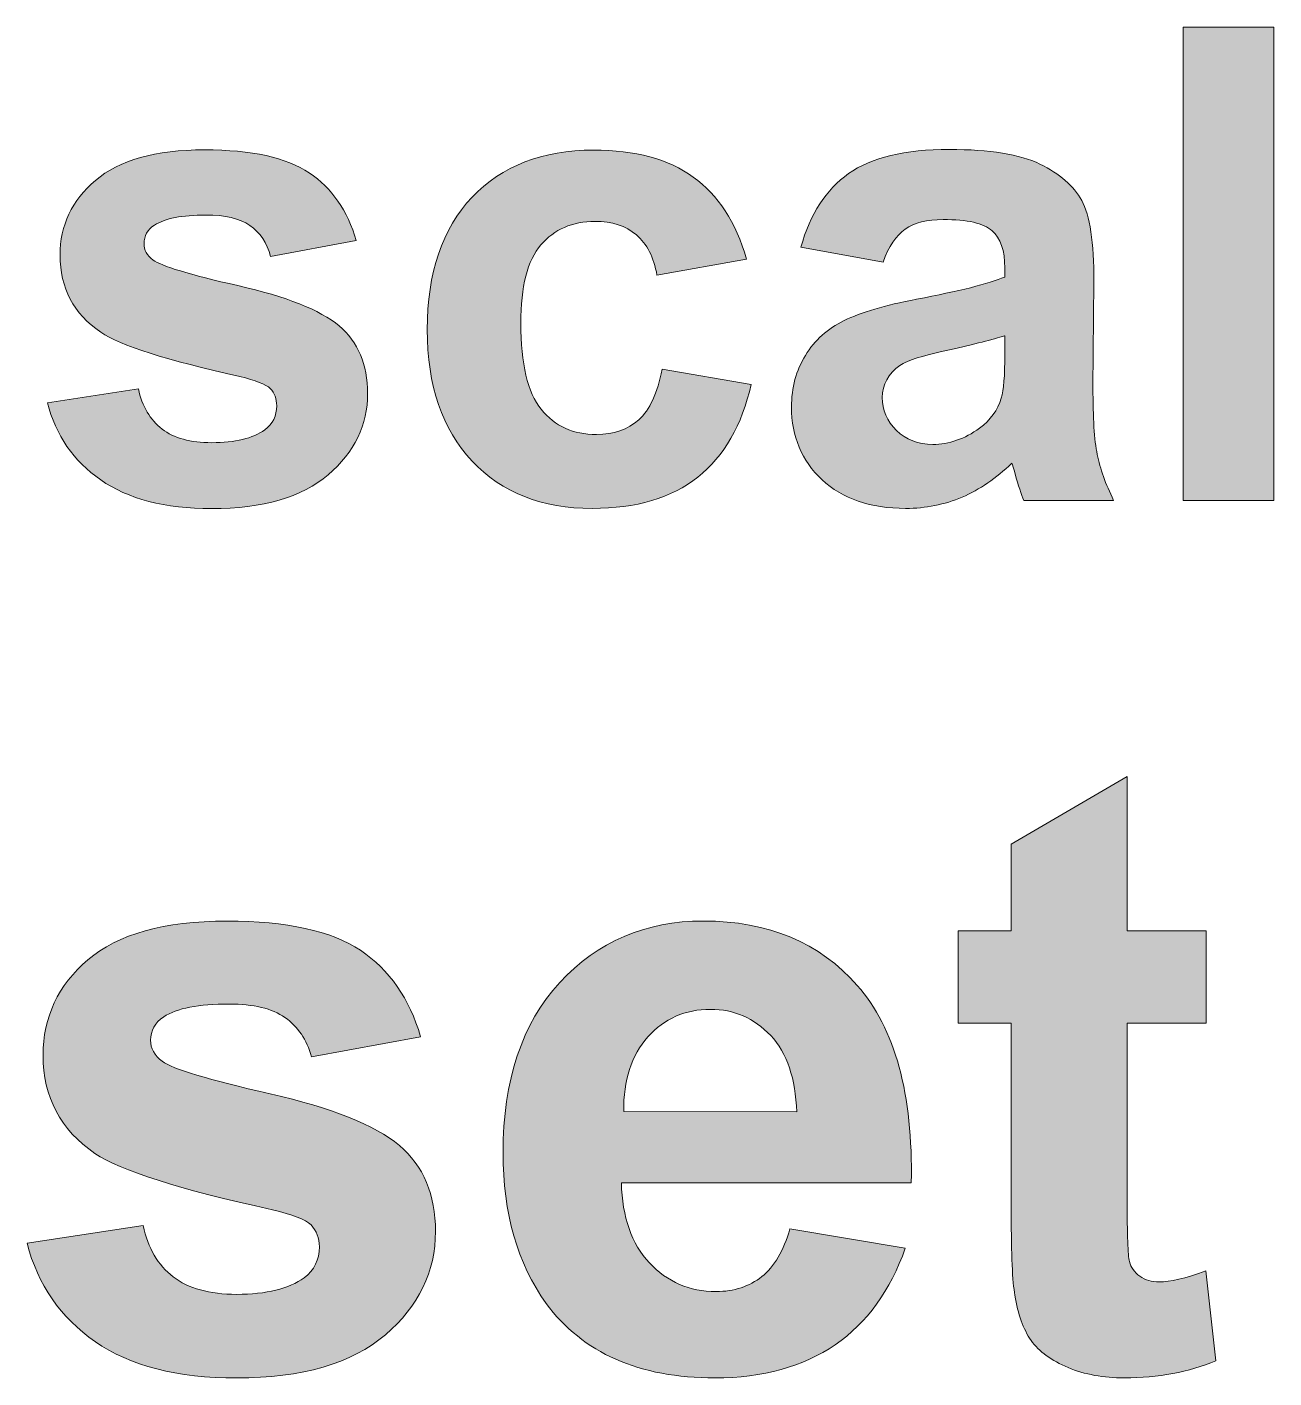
# Model space of a CAD drawing. Header units: inches. Extents: x 247 to 2765, y -1897 to -1110.
# Drawn here: x 1561.92 to 1569.89, y -1159.5 to -1150.85 of the extents above; entities that cross this region are included whole.
import ezdxf

# ---------------------------------------------------------------- set-up
doc = ezdxf.new("R2010")
doc.units = ezdxf.units.IN
doc.header["$MEASUREMENT"] = 0
doc.layers.add('Layer 1', color=7, linetype='Continuous')

# ---------------------------------------------------------------- blocks, each defined once
blk = doc.blocks.new('block 148')
at = {"layer": 'Layer 1', "true_color": 0x020302}
h = blk.add_hatch(color=98, dxfattribs=at)
h.dxf.hatch_style = 2
h.paths.add_polyline_path([(1569.314, -1153.881), (1569.314, -1150.8507), (1569.8945, -1150.8507), (1569.8945, -1153.881)])
h = blk.add_hatch(color=98, dxfattribs=at)
h.dxf.hatch_style = 2
edge = h.paths.add_edge_path()
edge.add_spline(control_points=[(1562.0459, -1153.2554), (1562.0459, -1153.2554), (1562.6281, -1153.1665), (1562.6281, -1153.1665), (1562.6522, -1153.2778), (1562.7032, -1153.3653), (1562.7797, -1153.4238), (1562.8555, -1153.4824), (1562.9623, -1153.5113), (1563.0974, -1153.5113), (1563.2476, -1153.5113), (1563.3606, -1153.4838), (1563.4364, -1153.4293), (1563.4877, -1153.3921), (1563.5135, -1153.3384), (1563.5135, -1153.275), (1563.5135, -1153.2309), (1563.4997, -1153.194), (1563.4725, -1153.1644), (1563.4436, -1153.1372), (1563.3778, -1153.1127), (1563.2779, -1153.0872), (1562.8093, -1152.9839), (1562.5117, -1152.8891), (1562.3877, -1152.8041), (1562.214, -1152.6855), (1562.1272, -1152.5205), (1562.1272, -1152.3107), (1562.1272, -1152.1205), (1562.2023, -1151.9607), (1562.3539, -1151.8325), (1562.5041, -1151.703), (1562.737, -1151.6369), (1563.0522, -1151.6369), (1563.3533, -1151.6369), (1563.5752, -1151.6872), (1563.7213, -1151.7836), (1563.8666, -1151.8808), (1563.9666, -1152.0265), (1564.0227, -1152.2174), (1564.0227, -1152.2174), (1563.4742, -1152.3186), (1563.4742, -1152.3186), (1563.4515, -1152.2332), (1563.4074, -1152.1667), (1563.3413, -1152.1209), (1563.2751, -1152.0754), (1563.1828, -1152.0541), (1563.0608, -1152.0541), (1562.9065, -1152.0541), (1562.7983, -1152.0761), (1562.7308, -1152.1181), (1562.6867, -1152.1491), (1562.6643, -1152.1877), (1562.6643, -1152.236), (1562.6643, -1152.2773), (1562.6843, -1152.3131), (1562.7222, -1152.3421), (1562.7739, -1152.38), (1562.9558, -1152.4365), (1563.2651, -1152.5061), (1563.5745, -1152.5756), (1563.7895, -1152.6611), (1563.9128, -1152.7634), (1564.0344, -1152.8668), (1564.0951, -1153.0108), (1564.0951, -1153.1968), (1564.0951, -1153.3966), (1564.0113, -1153.5716), (1563.8429, -1153.7163), (1563.6744, -1153.861), (1563.4257, -1153.9334), (1563.097, -1153.9334), (1562.7973, -1153.9334), (1562.561, -1153.8713), (1562.387, -1153.7494), (1562.2127, -1153.6278), (1562.1, -1153.4638), (1562.0459, -1153.2554)], knot_values=[0, 0, 0, 0, 1, 1, 1, 2, 2, 2, 3, 3, 3, 4, 4, 4, 5, 5, 5, 6, 6, 6, 7, 7, 7, 8, 8, 8, 9, 9, 9, 10, 10, 10, 11, 11, 11, 12, 12, 12, 13, 13, 13, 14, 14, 14, 15, 15, 15, 16, 16, 16, 17, 17, 17, 18, 18, 18, 19, 19, 19, 20, 20, 20, 21, 21, 21, 22, 22, 22, 23, 23, 23, 24, 24, 24, 25, 25, 25, 26, 26, 26, 26], degree=3, periodic=1)
h = blk.add_hatch(color=98, dxfattribs=at)
h.dxf.hatch_style = 2
edge = h.paths.add_edge_path()
edge.add_spline(control_points=[(1566.519, -1152.3359), (1566.519, -1152.3359), (1565.9464, -1152.4392), (1565.9464, -1152.4392), (1565.9268, -1152.3248), (1565.8827, -1152.2387), (1565.8148, -1152.1808), (1565.7477, -1152.1233), (1565.6595, -1152.0951), (1565.5496, -1152.0951), (1565.4052, -1152.0951), (1565.2895, -1152.1457), (1565.204, -1152.2456), (1565.1179, -1152.3452), (1565.0752, -1152.5123), (1565.0752, -1152.7465), (1565.0752, -1153.0066), (1565.1186, -1153.1909), (1565.2061, -1153.2977), (1565.2936, -1153.4066), (1565.4114, -1153.459), (1565.5589, -1153.459), (1565.6695, -1153.459), (1565.7587, -1153.428), (1565.8303, -1153.3646), (1565.8999, -1153.3019), (1565.9502, -1153.1944), (1565.9792, -1153.0414), (1565.9792, -1153.0414), (1566.5493, -1153.1382), (1566.5493, -1153.1382), (1566.4901, -1153.399), (1566.3767, -1153.5981), (1566.2079, -1153.7318), (1566.0391, -1153.8655), (1565.8148, -1153.932), (1565.532, -1153.932), (1565.2109, -1153.932), (1564.9539, -1153.831), (1564.7631, -1153.6285), (1564.5722, -1153.4259), (1564.4764, -1153.1455), (1564.4764, -1152.7872), (1564.4764, -1152.4247), (1564.5722, -1152.1422), (1564.7634, -1151.9404), (1564.955, -1151.7392), (1565.2133, -1151.6382), (1565.5406, -1151.6382), (1565.808, -1151.6382), (1566.0195, -1151.6958), (1566.1786, -1151.8108), (1566.3371, -1151.9242), (1566.4505, -1152.1002), (1566.519, -1152.3359)], knot_values=[0, 0, 0, 0, 1, 1, 1, 2, 2, 2, 3, 3, 3, 4, 4, 4, 5, 5, 5, 6, 6, 6, 7, 7, 7, 8, 8, 8, 9, 9, 9, 10, 10, 10, 11, 11, 11, 12, 12, 12, 13, 13, 13, 14, 14, 14, 15, 15, 15, 16, 16, 16, 17, 17, 17, 18, 18, 18, 18], degree=3, periodic=1)
h = blk.add_hatch(color=98, dxfattribs=at)
h.dxf.hatch_style = 2
edge = h.paths.add_edge_path()
edge.add_spline(control_points=[(1567.3937, -1152.3555), (1567.3937, -1152.3555), (1566.8673, -1152.2601), (1566.8673, -1152.2601), (1566.9266, -1152.0468), (1567.0286, -1151.8908), (1567.1726, -1151.7888), (1567.3173, -1151.6868), (1567.5326, -1151.6344), (1567.8175, -1151.6344), (1568.0762, -1151.6344), (1568.2695, -1151.6658), (1568.3969, -1151.7278), (1568.523, -1151.7895), (1568.6119, -1151.8673), (1568.6646, -1151.9614), (1568.7163, -1152.0554), (1568.7428, -1152.2291), (1568.7428, -1152.4812), (1568.7428, -1152.4812), (1568.7363, -1153.1592), (1568.7363, -1153.1592), (1568.7363, -1153.3529), (1568.7442, -1153.4948), (1568.7635, -1153.5864), (1568.7825, -1153.6781), (1568.8166, -1153.7759), (1568.8686, -1153.8806), (1568.8686, -1153.8806), (1568.2936, -1153.8806), (1568.2936, -1153.8806), (1568.2784, -1153.8438), (1568.2591, -1153.7852), (1568.2381, -1153.7105), (1568.2288, -1153.6746), (1568.2216, -1153.654), (1568.2164, -1153.6429), (1568.1179, -1153.7384), (1568.0111, -1153.8117), (1567.8991, -1153.86), (1567.7865, -1153.9075), (1567.6656, -1153.932), (1567.5377, -1153.932), (1567.3114, -1153.932), (1567.1333, -1153.8696), (1567.0027, -1153.7484), (1566.8725, -1153.6264), (1566.8074, -1153.4707), (1566.8074, -1153.2833), (1566.8074, -1153.1592), (1566.837, -1153.0497), (1566.8963, -1152.9525), (1566.9555, -1152.855), (1567.0375, -1152.781), (1567.145, -1152.7293), (1567.2518, -1152.6769), (1567.4054, -1152.6321), (1567.6077, -1152.5929), (1567.8795, -1152.5415), (1568.0676, -1152.495), (1568.1723, -1152.4509), (1568.1723, -1152.4509), (1568.1723, -1152.3931), (1568.1723, -1152.3931), (1568.1723, -1152.2821), (1568.1448, -1152.2022), (1568.091, -1152.1547), (1568.0366, -1152.1057), (1567.9325, -1152.083), (1567.7775, -1152.083), (1567.6742, -1152.083), (1567.5939, -1152.1037), (1567.5353, -1152.1443), (1567.4764, -1152.1843), (1567.4289, -1152.2539), (1567.3937, -1152.3555)], knot_values=[0, 0, 0, 0, 1, 1, 1, 2, 2, 2, 3, 3, 3, 4, 4, 4, 5, 5, 5, 6, 6, 6, 7, 7, 7, 8, 8, 8, 9, 9, 9, 10, 10, 10, 11, 11, 11, 12, 12, 12, 13, 13, 13, 14, 14, 14, 15, 15, 15, 16, 16, 16, 17, 17, 17, 18, 18, 18, 19, 19, 19, 20, 20, 20, 21, 21, 21, 22, 22, 22, 23, 23, 23, 24, 24, 24, 25, 25, 25, 25], degree=3, periodic=1)
edge = h.paths.add_edge_path()
edge.add_spline(control_points=[(1568.1709, -1152.8271), (1568.0965, -1152.8506), (1567.9787, -1152.8802), (1567.8175, -1152.9164), (1567.6562, -1152.9512), (1567.5508, -1152.9829), (1567.5012, -1153.0166), (1567.4254, -1153.0697), (1567.3882, -1153.1399), (1567.3882, -1153.2213), (1567.3882, -1153.3022), (1567.4185, -1153.3739), (1567.4792, -1153.4331), (1567.5398, -1153.4927), (1567.6177, -1153.5224), (1567.7107, -1153.5224), (1567.8154, -1153.5224), (1567.915, -1153.4865), (1568.0104, -1153.419), (1568.0807, -1153.3666), (1568.1268, -1153.3026), (1568.1499, -1153.2264), (1568.1651, -1153.1758), (1568.1723, -1153.0828), (1568.1723, -1152.9422), (1568.1723, -1152.9422), (1568.1723, -1152.8275), (1568.1723, -1152.8275), (1568.1723, -1152.8275), (1568.1709, -1152.8271), (1568.1709, -1152.8271), (1568.1709, -1152.8271), (1568.1709, -1152.8271), (1568.1709, -1152.8271)], knot_values=[0, 0, 0, 0, 1, 1, 1, 2, 2, 2, 3, 3, 3, 4, 4, 4, 5, 5, 5, 6, 6, 6, 7, 7, 7, 8, 8, 8, 9, 9, 9, 10, 10, 10, 11, 11, 11, 11], degree=3, periodic=1)
at = {"layer": 'Layer 1', "lineweight": 0}
blk.add_lwpolyline([(1569.314, -1153.881), (1569.314, -1150.8507), (1569.8945, -1150.8507), (1569.8945, -1153.881), (1569.314, -1153.881)], dxfattribs=at)
for points, knots in [([(1562.0459, -1153.2554), (1562.0459, -1153.2554), (1562.6281, -1153.1665), (1562.6281, -1153.1665), (1562.6522, -1153.2778), (1562.7032, -1153.3653), (1562.7797, -1153.4238), (1562.8555, -1153.4824), (1562.9623, -1153.5113), (1563.0974, -1153.5113), (1563.2476, -1153.5113), (1563.3606, -1153.4838), (1563.4364, -1153.4293), (1563.4877, -1153.3921), (1563.5135, -1153.3384), (1563.5135, -1153.275), (1563.5135, -1153.2309), (1563.4997, -1153.194), (1563.4725, -1153.1644), (1563.4436, -1153.1372), (1563.3778, -1153.1127), (1563.2779, -1153.0872), (1562.8093, -1152.9839), (1562.5117, -1152.8891), (1562.3877, -1152.8041), (1562.214, -1152.6855), (1562.1272, -1152.5205), (1562.1272, -1152.3107), (1562.1272, -1152.1205), (1562.2023, -1151.9607), (1562.3539, -1151.8325), (1562.5041, -1151.703), (1562.737, -1151.6369), (1563.0522, -1151.6369), (1563.3533, -1151.6369), (1563.5752, -1151.6872), (1563.7213, -1151.7836), (1563.8666, -1151.8808), (1563.9666, -1152.0265), (1564.0227, -1152.2174), (1564.0227, -1152.2174), (1563.4742, -1152.3186), (1563.4742, -1152.3186), (1563.4515, -1152.2332), (1563.4074, -1152.1667), (1563.3413, -1152.1209), (1563.2751, -1152.0754), (1563.1828, -1152.0541), (1563.0608, -1152.0541), (1562.9065, -1152.0541), (1562.7983, -1152.0761), (1562.7308, -1152.1181), (1562.6867, -1152.1491), (1562.6643, -1152.1877), (1562.6643, -1152.236), (1562.6643, -1152.2773), (1562.6843, -1152.3131), (1562.7222, -1152.3421), (1562.7739, -1152.38), (1562.9558, -1152.4365), (1563.2651, -1152.5061), (1563.5745, -1152.5756), (1563.7895, -1152.6611), (1563.9128, -1152.7634), (1564.0344, -1152.8668), (1564.0951, -1153.0108), (1564.0951, -1153.1968), (1564.0951, -1153.3966), (1564.0113, -1153.5716), (1563.8429, -1153.7163), (1563.6744, -1153.861), (1563.4257, -1153.9334), (1563.097, -1153.9334), (1562.7973, -1153.9334), (1562.561, -1153.8713), (1562.387, -1153.7494), (1562.2127, -1153.6278), (1562.1, -1153.4638), (1562.0459, -1153.2554)], [0, 0, 0, 0, 1, 1, 1, 2, 2, 2, 3, 3, 3, 4, 4, 4, 5, 5, 5, 6, 6, 6, 7, 7, 7, 8, 8, 8, 9, 9, 9, 10, 10, 10, 11, 11, 11, 12, 12, 12, 13, 13, 13, 14, 14, 14, 15, 15, 15, 16, 16, 16, 17, 17, 17, 18, 18, 18, 19, 19, 19, 20, 20, 20, 21, 21, 21, 22, 22, 22, 23, 23, 23, 24, 24, 24, 25, 25, 25, 26, 26, 26, 26]), ([(1566.519, -1152.3359), (1566.519, -1152.3359), (1565.9464, -1152.4392), (1565.9464, -1152.4392), (1565.9268, -1152.3248), (1565.8827, -1152.2387), (1565.8148, -1152.1808), (1565.7477, -1152.1233), (1565.6595, -1152.0951), (1565.5496, -1152.0951), (1565.4052, -1152.0951), (1565.2895, -1152.1457), (1565.204, -1152.2456), (1565.1179, -1152.3452), (1565.0752, -1152.5123), (1565.0752, -1152.7465), (1565.0752, -1153.0066), (1565.1186, -1153.1909), (1565.2061, -1153.2977), (1565.2936, -1153.4066), (1565.4114, -1153.459), (1565.5589, -1153.459), (1565.6695, -1153.459), (1565.7587, -1153.428), (1565.8303, -1153.3646), (1565.8999, -1153.3019), (1565.9502, -1153.1944), (1565.9792, -1153.0414), (1565.9792, -1153.0414), (1566.5493, -1153.1382), (1566.5493, -1153.1382), (1566.4901, -1153.399), (1566.3767, -1153.5981), (1566.2079, -1153.7318), (1566.0391, -1153.8655), (1565.8148, -1153.932), (1565.532, -1153.932), (1565.2109, -1153.932), (1564.9539, -1153.831), (1564.7631, -1153.6285), (1564.5722, -1153.4259), (1564.4764, -1153.1455), (1564.4764, -1152.7872), (1564.4764, -1152.4247), (1564.5722, -1152.1422), (1564.7634, -1151.9404), (1564.955, -1151.7392), (1565.2133, -1151.6382), (1565.5406, -1151.6382), (1565.808, -1151.6382), (1566.0195, -1151.6958), (1566.1786, -1151.8108), (1566.3371, -1151.9242), (1566.4505, -1152.1002), (1566.519, -1152.3359)], [0, 0, 0, 0, 1, 1, 1, 2, 2, 2, 3, 3, 3, 4, 4, 4, 5, 5, 5, 6, 6, 6, 7, 7, 7, 8, 8, 8, 9, 9, 9, 10, 10, 10, 11, 11, 11, 12, 12, 12, 13, 13, 13, 14, 14, 14, 15, 15, 15, 16, 16, 16, 17, 17, 17, 18, 18, 18, 18]), ([(1567.3937, -1152.3555), (1567.3937, -1152.3555), (1566.8673, -1152.2601), (1566.8673, -1152.2601), (1566.9266, -1152.0468), (1567.0286, -1151.8908), (1567.1726, -1151.7888), (1567.3173, -1151.6868), (1567.5326, -1151.6344), (1567.8175, -1151.6344), (1568.0762, -1151.6344), (1568.2695, -1151.6658), (1568.3969, -1151.7278), (1568.523, -1151.7895), (1568.6119, -1151.8673), (1568.6646, -1151.9614), (1568.7163, -1152.0554), (1568.7428, -1152.2291), (1568.7428, -1152.4812), (1568.7428, -1152.4812), (1568.7363, -1153.1592), (1568.7363, -1153.1592), (1568.7363, -1153.3529), (1568.7442, -1153.4948), (1568.7635, -1153.5864), (1568.7825, -1153.6781), (1568.8166, -1153.7759), (1568.8686, -1153.8806), (1568.8686, -1153.8806), (1568.2936, -1153.8806), (1568.2936, -1153.8806), (1568.2784, -1153.8438), (1568.2591, -1153.7852), (1568.2381, -1153.7105), (1568.2288, -1153.6746), (1568.2216, -1153.654), (1568.2164, -1153.6429), (1568.1179, -1153.7384), (1568.0111, -1153.8117), (1567.8991, -1153.86), (1567.7865, -1153.9075), (1567.6656, -1153.932), (1567.5377, -1153.932), (1567.3114, -1153.932), (1567.1333, -1153.8696), (1567.0027, -1153.7484), (1566.8725, -1153.6264), (1566.8074, -1153.4707), (1566.8074, -1153.2833), (1566.8074, -1153.1592), (1566.837, -1153.0497), (1566.8963, -1152.9525), (1566.9555, -1152.855), (1567.0375, -1152.781), (1567.145, -1152.7293), (1567.2518, -1152.6769), (1567.4054, -1152.6321), (1567.6077, -1152.5929), (1567.8795, -1152.5415), (1568.0676, -1152.495), (1568.1723, -1152.4509), (1568.1723, -1152.4509), (1568.1723, -1152.3931), (1568.1723, -1152.3931), (1568.1723, -1152.2821), (1568.1448, -1152.2022), (1568.091, -1152.1547), (1568.0366, -1152.1057), (1567.9325, -1152.083), (1567.7775, -1152.083), (1567.6742, -1152.083), (1567.5939, -1152.1037), (1567.5353, -1152.1443), (1567.4764, -1152.1843), (1567.4289, -1152.2539), (1567.3937, -1152.3555)], [0, 0, 0, 0, 1, 1, 1, 2, 2, 2, 3, 3, 3, 4, 4, 4, 5, 5, 5, 6, 6, 6, 7, 7, 7, 8, 8, 8, 9, 9, 9, 10, 10, 10, 11, 11, 11, 12, 12, 12, 13, 13, 13, 14, 14, 14, 15, 15, 15, 16, 16, 16, 17, 17, 17, 18, 18, 18, 19, 19, 19, 20, 20, 20, 21, 21, 21, 22, 22, 22, 23, 23, 23, 24, 24, 24, 25, 25, 25, 25]), ([(1568.1709, -1152.8271), (1568.0965, -1152.8506), (1567.9787, -1152.8802), (1567.8175, -1152.9164), (1567.6562, -1152.9512), (1567.5508, -1152.9829), (1567.5012, -1153.0166), (1567.4254, -1153.0697), (1567.3882, -1153.1399), (1567.3882, -1153.2213), (1567.3882, -1153.3022), (1567.4185, -1153.3739), (1567.4792, -1153.4331), (1567.5398, -1153.4927), (1567.6177, -1153.5224), (1567.7107, -1153.5224), (1567.8154, -1153.5224), (1567.915, -1153.4865), (1568.0104, -1153.419), (1568.0807, -1153.3666), (1568.1268, -1153.3026), (1568.1499, -1153.2264), (1568.1651, -1153.1758), (1568.1723, -1153.0828), (1568.1723, -1152.9422), (1568.1723, -1152.9422), (1568.1723, -1152.8275), (1568.1723, -1152.8275), (1568.1723, -1152.8275), (1568.1709, -1152.8271), (1568.1709, -1152.8271), (1568.1709, -1152.8271), (1568.1709, -1152.8271), (1568.1709, -1152.8271)], [0, 0, 0, 0, 1, 1, 1, 2, 2, 2, 3, 3, 3, 4, 4, 4, 5, 5, 5, 6, 6, 6, 7, 7, 7, 8, 8, 8, 9, 9, 9, 10, 10, 10, 11, 11, 11, 11])]:
    blk.add_open_spline(points, degree=3, knots=knots, dxfattribs=at)
blk = doc.blocks.new('block 150')
at = {"layer": 'Layer 1', "true_color": 0x010202}
h = blk.add_hatch(color=98, dxfattribs=at)
h.dxf.hatch_style = 2
edge = h.paths.add_edge_path()
edge.add_spline(control_points=[(1569.4615, -1156.636), (1569.4615, -1156.636), (1569.4615, -1157.2265), (1569.4615, -1157.2265), (1569.4615, -1157.2265), (1568.9551, -1157.2265), (1568.9551, -1157.2265), (1568.9551, -1157.2265), (1568.9551, -1158.3527), (1568.9551, -1158.3527), (1568.9551, -1158.5808), (1568.9602, -1158.7141), (1568.9695, -1158.7527), (1568.9778, -1158.7896), (1569.0012, -1158.8206), (1569.0357, -1158.8467), (1569.0708, -1158.8709), (1569.1121, -1158.8833), (1569.1604, -1158.8833), (1569.2279, -1158.8833), (1569.3282, -1158.8605), (1569.4584, -1158.8126), (1569.4584, -1158.8126), (1569.5221, -1159.3873), (1569.5221, -1159.3873), (1569.3499, -1159.461), (1569.1549, -1159.4975), (1568.9371, -1159.4975), (1568.8035, -1159.4975), (1568.6836, -1159.4755), (1568.5771, -1159.4314), (1568.4707, -1159.3869), (1568.3911, -1159.3284), (1568.3404, -1159.2574), (1568.2905, -1159.1861), (1568.256, -1159.0886), (1568.2364, -1158.9687), (1568.2212, -1158.8829), (1568.2133, -1158.7093), (1568.2133, -1158.4471), (1568.2133, -1158.4471), (1568.2133, -1157.2276), (1568.2133, -1157.2276), (1568.2133, -1157.2276), (1567.8736, -1157.2276), (1567.8736, -1157.2276), (1567.8736, -1157.2276), (1567.8736, -1156.6367), (1567.8736, -1156.6367), (1567.8736, -1156.6367), (1568.2133, -1156.6367), (1568.2133, -1156.6367), (1568.2133, -1156.6367), (1568.2133, -1156.0814), (1568.2133, -1156.0814), (1568.2133, -1156.0814), (1568.9554, -1155.648), (1568.9554, -1155.648), (1568.9554, -1155.648), (1568.9554, -1156.6367), (1568.9554, -1156.6367), (1568.9554, -1156.6367), (1569.4615, -1156.636), (1569.4615, -1156.636), (1569.4615, -1156.636), (1569.4615, -1156.636), (1569.4615, -1156.636)], knot_values=[0, 0, 0, 0, 1, 1, 1, 2, 2, 2, 3, 3, 3, 4, 4, 4, 5, 5, 5, 6, 6, 6, 7, 7, 7, 8, 8, 8, 9, 9, 9, 10, 10, 10, 11, 11, 11, 12, 12, 12, 13, 13, 13, 14, 14, 14, 15, 15, 15, 16, 16, 16, 17, 17, 17, 18, 18, 18, 19, 19, 19, 20, 20, 20, 21, 21, 21, 22, 22, 22, 22], degree=3, periodic=1)
h = blk.add_hatch(color=98, dxfattribs=at)
h.dxf.hatch_style = 2
edge = h.paths.add_edge_path()
edge.add_spline(control_points=[(1561.9157, -1158.6356), (1561.9157, -1158.6356), (1562.6584, -1158.5226), (1562.6584, -1158.5226), (1562.6901, -1158.6666), (1562.7539, -1158.7758), (1562.8507, -1158.8505), (1562.9471, -1158.9253), (1563.0829, -1158.9625), (1563.2565, -1158.9625), (1563.4481, -1158.9625), (1563.5914, -1158.926), (1563.6885, -1158.8567), (1563.7543, -1158.8068), (1563.7864, -1158.742), (1563.7864, -1158.6583), (1563.7864, -1158.6021), (1563.7678, -1158.5553), (1563.7333, -1158.5184), (1563.6965, -1158.4823), (1563.6141, -1158.4513), (1563.486, -1158.4213), (1562.8889, -1158.2897), (1562.5103, -1158.1694), (1562.3505, -1158.0609), (1562.1293, -1157.9093), (1562.0184, -1157.7009), (1562.0184, -1157.4322), (1562.0184, -1157.1893), (1562.1141, -1156.9847), (1562.3057, -1156.821), (1562.4972, -1156.6574), (1562.7935, -1156.5733), (1563.1952, -1156.5733), (1563.5783, -1156.5733), (1563.8635, -1156.6364), (1564.0489, -1156.7604), (1564.2342, -1156.8851), (1564.3638, -1157.0694), (1564.4334, -1157.3133), (1564.4334, -1157.3133), (1563.7354, -1157.4415), (1563.7354, -1157.4415), (1563.7058, -1157.3326), (1563.6499, -1157.2489), (1563.5662, -1157.191), (1563.4832, -1157.1332), (1563.3643, -1157.1042), (1563.2093, -1157.1042), (1563.0129, -1157.1042), (1562.8745, -1157.1314), (1562.7904, -1157.1859), (1562.7346, -1157.2241), (1562.7063, -1157.2744), (1562.7063, -1157.3361), (1562.7063, -1157.3888), (1562.7308, -1157.4336), (1562.7801, -1157.4704), (1562.8462, -1157.5211), (1563.0777, -1157.5889), (1563.4718, -1157.6796), (1563.866, -1157.7691), (1564.1405, -1157.8783), (1564.298, -1158.0092), (1564.4527, -1158.1408), (1564.5295, -1158.3245), (1564.5295, -1158.5598), (1564.5295, -1158.8171), (1564.422, -1159.0376), (1564.2084, -1159.2212), (1563.9948, -1159.4055), (1563.6765, -1159.4979), (1563.2579, -1159.4979), (1562.8762, -1159.4979), (1562.5744, -1159.4204), (1562.3529, -1159.266), (1562.1296, -1159.111), (1561.9849, -1158.9008), (1561.9157, -1158.6356)], knot_values=[0, 0, 0, 0, 1, 1, 1, 2, 2, 2, 3, 3, 3, 4, 4, 4, 5, 5, 5, 6, 6, 6, 7, 7, 7, 8, 8, 8, 9, 9, 9, 10, 10, 10, 11, 11, 11, 12, 12, 12, 13, 13, 13, 14, 14, 14, 15, 15, 15, 16, 16, 16, 17, 17, 17, 18, 18, 18, 19, 19, 19, 20, 20, 20, 21, 21, 21, 22, 22, 22, 23, 23, 23, 24, 24, 24, 25, 25, 25, 26, 26, 26, 26], degree=3, periodic=1)
h = blk.add_hatch(color=98, dxfattribs=at)
h.dxf.hatch_style = 2
edge = h.paths.add_edge_path()
edge.add_spline(control_points=[(1566.797, -1158.5425), (1566.797, -1158.5425), (1567.5357, -1158.6676), (1567.5357, -1158.6676), (1567.4399, -1158.938), (1567.2911, -1159.1441), (1567.0864, -1159.2853), (1566.8818, -1159.4252), (1566.6255, -1159.4975), (1566.3182, -1159.4975), (1565.8317, -1159.4975), (1565.4724, -1159.3384), (1565.2374, -1159.0204), (1565.0538, -1158.7644), (1564.9618, -1158.444), (1564.9618, -1158.0561), (1564.9618, -1157.5927), (1565.0831, -1157.2293), (1565.3243, -1156.9668), (1565.5671, -1156.7042), (1565.8741, -1156.573), (1566.2431, -1156.573), (1566.6606, -1156.573), (1566.9876, -1156.7118), (1567.2284, -1156.9854), (1567.4706, -1157.2603), (1567.5853, -1157.6827), (1567.5736, -1158.2487), (1567.5736, -1158.2487), (1565.7187, -1158.2487), (1565.7187, -1158.2487), (1565.7246, -1158.4681), (1565.7838, -1158.639), (1565.8979, -1158.761), (1566.0123, -1158.8833), (1566.1549, -1158.9446), (1566.3244, -1158.9446), (1566.4408, -1158.9446), (1566.538, -1158.9119), (1566.6172, -1158.8492), (1566.6978, -1158.7861), (1566.7571, -1158.6841), (1566.797, -1158.5425)], knot_values=[0, 0, 0, 0, 1, 1, 1, 2, 2, 2, 3, 3, 3, 4, 4, 4, 5, 5, 5, 6, 6, 6, 7, 7, 7, 8, 8, 8, 9, 9, 9, 10, 10, 10, 11, 11, 11, 12, 12, 12, 13, 13, 13, 14, 14, 14, 14], degree=3, periodic=1)
edge = h.paths.add_edge_path()
edge.add_spline(control_points=[(1566.8405, -1157.7943), (1566.8339, -1157.5814), (1566.7795, -1157.4188), (1566.6741, -1157.3058), (1566.5679, -1157.1948), (1566.4405, -1157.1383), (1566.2889, -1157.1383), (1566.127, -1157.1383), (1565.994, -1157.1972), (1565.8886, -1157.3151), (1565.7828, -1157.4325), (1565.7315, -1157.592), (1565.7335, -1157.7929), (1565.7335, -1157.7929), (1566.8405, -1157.7943), (1566.8405, -1157.7943), (1566.8405, -1157.7943), (1566.8405, -1157.7943), (1566.8405, -1157.7943)], knot_values=[0, 0, 0, 0, 1, 1, 1, 2, 2, 2, 3, 3, 3, 4, 4, 4, 5, 5, 5, 6, 6, 6, 6], degree=3, periodic=1)
at = {"layer": 'Layer 1', "lineweight": 0}
for points, knots in [([(1569.4615, -1156.636), (1569.4615, -1156.636), (1569.4615, -1157.2265), (1569.4615, -1157.2265), (1569.4615, -1157.2265), (1568.9551, -1157.2265), (1568.9551, -1157.2265), (1568.9551, -1157.2265), (1568.9551, -1158.3527), (1568.9551, -1158.3527), (1568.9551, -1158.5808), (1568.9602, -1158.7141), (1568.9695, -1158.7527), (1568.9778, -1158.7896), (1569.0012, -1158.8206), (1569.0357, -1158.8467), (1569.0708, -1158.8709), (1569.1121, -1158.8833), (1569.1604, -1158.8833), (1569.2279, -1158.8833), (1569.3282, -1158.8605), (1569.4584, -1158.8126), (1569.4584, -1158.8126), (1569.5221, -1159.3873), (1569.5221, -1159.3873), (1569.3499, -1159.461), (1569.1549, -1159.4975), (1568.9371, -1159.4975), (1568.8035, -1159.4975), (1568.6836, -1159.4755), (1568.5771, -1159.4314), (1568.4707, -1159.3869), (1568.3911, -1159.3284), (1568.3404, -1159.2574), (1568.2905, -1159.1861), (1568.256, -1159.0886), (1568.2364, -1158.9687), (1568.2212, -1158.8829), (1568.2133, -1158.7093), (1568.2133, -1158.4471), (1568.2133, -1158.4471), (1568.2133, -1157.2276), (1568.2133, -1157.2276), (1568.2133, -1157.2276), (1567.8736, -1157.2276), (1567.8736, -1157.2276), (1567.8736, -1157.2276), (1567.8736, -1156.6367), (1567.8736, -1156.6367), (1567.8736, -1156.6367), (1568.2133, -1156.6367), (1568.2133, -1156.6367), (1568.2133, -1156.6367), (1568.2133, -1156.0814), (1568.2133, -1156.0814), (1568.2133, -1156.0814), (1568.9554, -1155.648), (1568.9554, -1155.648), (1568.9554, -1155.648), (1568.9554, -1156.6367), (1568.9554, -1156.6367), (1568.9554, -1156.6367), (1569.4615, -1156.636), (1569.4615, -1156.636), (1569.4615, -1156.636), (1569.4615, -1156.636), (1569.4615, -1156.636)], [0, 0, 0, 0, 1, 1, 1, 2, 2, 2, 3, 3, 3, 4, 4, 4, 5, 5, 5, 6, 6, 6, 7, 7, 7, 8, 8, 8, 9, 9, 9, 10, 10, 10, 11, 11, 11, 12, 12, 12, 13, 13, 13, 14, 14, 14, 15, 15, 15, 16, 16, 16, 17, 17, 17, 18, 18, 18, 19, 19, 19, 20, 20, 20, 21, 21, 21, 22, 22, 22, 22]), ([(1561.9157, -1158.6356), (1561.9157, -1158.6356), (1562.6584, -1158.5226), (1562.6584, -1158.5226), (1562.6901, -1158.6666), (1562.7539, -1158.7758), (1562.8507, -1158.8505), (1562.9471, -1158.9253), (1563.0829, -1158.9625), (1563.2565, -1158.9625), (1563.4481, -1158.9625), (1563.5914, -1158.926), (1563.6885, -1158.8567), (1563.7543, -1158.8068), (1563.7864, -1158.742), (1563.7864, -1158.6583), (1563.7864, -1158.6021), (1563.7678, -1158.5553), (1563.7333, -1158.5184), (1563.6965, -1158.4823), (1563.6141, -1158.4513), (1563.486, -1158.4213), (1562.8889, -1158.2897), (1562.5103, -1158.1694), (1562.3505, -1158.0609), (1562.1293, -1157.9093), (1562.0184, -1157.7009), (1562.0184, -1157.4322), (1562.0184, -1157.1893), (1562.1141, -1156.9847), (1562.3057, -1156.821), (1562.4972, -1156.6574), (1562.7935, -1156.5733), (1563.1952, -1156.5733), (1563.5783, -1156.5733), (1563.8635, -1156.6364), (1564.0489, -1156.7604), (1564.2342, -1156.8851), (1564.3638, -1157.0694), (1564.4334, -1157.3133), (1564.4334, -1157.3133), (1563.7354, -1157.4415), (1563.7354, -1157.4415), (1563.7058, -1157.3326), (1563.6499, -1157.2489), (1563.5662, -1157.191), (1563.4832, -1157.1332), (1563.3643, -1157.1042), (1563.2093, -1157.1042), (1563.0129, -1157.1042), (1562.8745, -1157.1314), (1562.7904, -1157.1859), (1562.7346, -1157.2241), (1562.7063, -1157.2744), (1562.7063, -1157.3361), (1562.7063, -1157.3888), (1562.7308, -1157.4336), (1562.7801, -1157.4704), (1562.8462, -1157.5211), (1563.0777, -1157.5889), (1563.4718, -1157.6796), (1563.866, -1157.7691), (1564.1405, -1157.8783), (1564.298, -1158.0092), (1564.4527, -1158.1408), (1564.5295, -1158.3245), (1564.5295, -1158.5598), (1564.5295, -1158.8171), (1564.422, -1159.0376), (1564.2084, -1159.2212), (1563.9948, -1159.4055), (1563.6765, -1159.4979), (1563.2579, -1159.4979), (1562.8762, -1159.4979), (1562.5744, -1159.4204), (1562.3529, -1159.266), (1562.1296, -1159.111), (1561.9849, -1158.9008), (1561.9157, -1158.6356)], [0, 0, 0, 0, 1, 1, 1, 2, 2, 2, 3, 3, 3, 4, 4, 4, 5, 5, 5, 6, 6, 6, 7, 7, 7, 8, 8, 8, 9, 9, 9, 10, 10, 10, 11, 11, 11, 12, 12, 12, 13, 13, 13, 14, 14, 14, 15, 15, 15, 16, 16, 16, 17, 17, 17, 18, 18, 18, 19, 19, 19, 20, 20, 20, 21, 21, 21, 22, 22, 22, 23, 23, 23, 24, 24, 24, 25, 25, 25, 26, 26, 26, 26]), ([(1566.797, -1158.5425), (1566.797, -1158.5425), (1567.5357, -1158.6676), (1567.5357, -1158.6676), (1567.4399, -1158.938), (1567.2911, -1159.1441), (1567.0864, -1159.2853), (1566.8818, -1159.4252), (1566.6255, -1159.4975), (1566.3182, -1159.4975), (1565.8317, -1159.4975), (1565.4724, -1159.3384), (1565.2374, -1159.0204), (1565.0538, -1158.7644), (1564.9618, -1158.444), (1564.9618, -1158.0561), (1564.9618, -1157.5927), (1565.0831, -1157.2293), (1565.3243, -1156.9668), (1565.5671, -1156.7042), (1565.8741, -1156.573), (1566.2431, -1156.573), (1566.6606, -1156.573), (1566.9876, -1156.7118), (1567.2284, -1156.9854), (1567.4706, -1157.2603), (1567.5853, -1157.6827), (1567.5736, -1158.2487), (1567.5736, -1158.2487), (1565.7187, -1158.2487), (1565.7187, -1158.2487), (1565.7246, -1158.4681), (1565.7838, -1158.639), (1565.8979, -1158.761), (1566.0123, -1158.8833), (1566.1549, -1158.9446), (1566.3244, -1158.9446), (1566.4408, -1158.9446), (1566.538, -1158.9119), (1566.6172, -1158.8492), (1566.6978, -1158.7861), (1566.7571, -1158.6841), (1566.797, -1158.5425)], [0, 0, 0, 0, 1, 1, 1, 2, 2, 2, 3, 3, 3, 4, 4, 4, 5, 5, 5, 6, 6, 6, 7, 7, 7, 8, 8, 8, 9, 9, 9, 10, 10, 10, 11, 11, 11, 12, 12, 12, 13, 13, 13, 14, 14, 14, 14]), ([(1566.8405, -1157.7943), (1566.8339, -1157.5814), (1566.7795, -1157.4188), (1566.6741, -1157.3058), (1566.5679, -1157.1948), (1566.4405, -1157.1383), (1566.2889, -1157.1383), (1566.127, -1157.1383), (1565.994, -1157.1972), (1565.8886, -1157.3151), (1565.7828, -1157.4325), (1565.7315, -1157.592), (1565.7335, -1157.7929), (1565.7335, -1157.7929), (1566.8405, -1157.7943), (1566.8405, -1157.7943), (1566.8405, -1157.7943), (1566.8405, -1157.7943), (1566.8405, -1157.7943)], [0, 0, 0, 0, 1, 1, 1, 2, 2, 2, 3, 3, 3, 4, 4, 4, 5, 5, 5, 6, 6, 6, 6])]:
    blk.add_open_spline(points, degree=3, knots=knots, dxfattribs=at)
blk = doc.blocks.new('block 143')
at = {"layer": 'Layer 1'}
for name in ['block 148', 'block 150']:
    blk.add_blockref(name, (0, 0), dxfattribs=at)

msp = doc.modelspace()

# ---------------------------------------------------------------- block references
at = {"layer": 'Layer 1'}
msp.add_blockref('block 143', (0, 0), dxfattribs=at)

doc.saveas('drawing.dxf')
